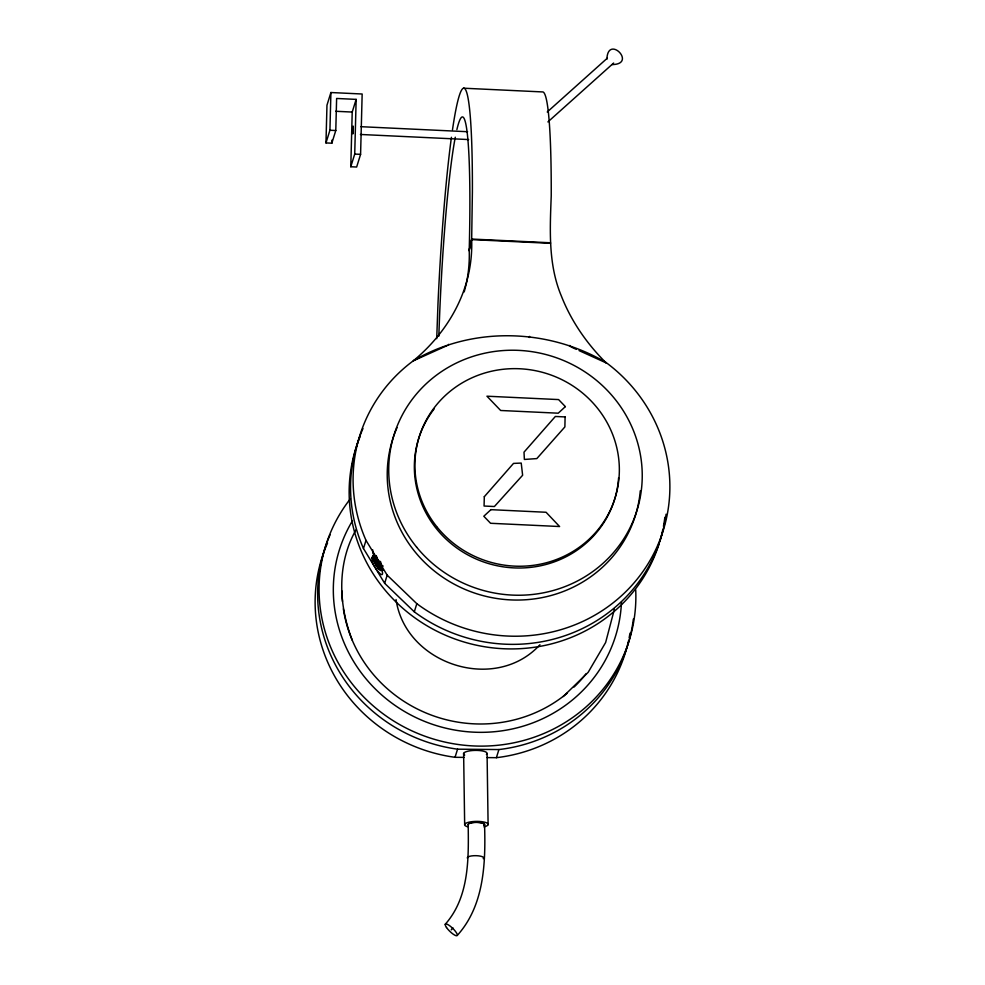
<?xml version="1.0" encoding="UTF-8"?>
<svg xmlns="http://www.w3.org/2000/svg" width="985" height="985" viewBox="0 0 985 985"><rect width="100%" height="100%" fill="white"/><g stroke="black" fill="none" stroke-linecap="round" stroke-linejoin="round"><path stroke-width="1.48" d="M666.082 514.207A158.954 152.503 17.3 0 1 414.303 611.833L384.655 583.305L363.477 548.51L366.001 540.371A158.954 152.503 17.3 0 1 413.306 360.805C471.901 326.109 547.919 328.14 606.144 362.579L606.071 362.849C586.974 343.814 571.226 321.208 561.364 296.029C548.054 264.362 549.975 229.394 551.231 195.88A212.268 15.674 -87.3 0 0 542.427 91.925L463.59 88.207M325.973 142.923L326.971 105.198L330.911 92.528L362.16 94.006L360.584 154.35L356.644 167.031L350.783 166.748L352.211 112.056L356.151 99.386L336.624 98.463L335.787 130.525L331.834 143.194L325.973 142.923L329.926 130.242L330.911 92.528M331.834 143.194L331.92 140.141M350.783 166.748L354.723 154.079L356.151 99.386M468.183 824.482C468.675 858.538 469.389 897.064 445.208 924.312M484.571 824.938C485.704 862.995 484.349 905.375 457.335 935.368M436.712 338.68L438.029 302.629A212.268 15.674 -87.3 0 1 451.425 137.297M380.555 561.413L380.284 565.538L380.641 562.78M464.218 291.905L466.299 283.717A160.21 147.996 13 0 0 469.217 250.264L471.68 239.059L550.504 242.778M469.205 250.264L471.667 239.601L472.394 192.161A212.268 15.674 -87.3 0 0 452.484 129.798M614.406 609.173L605.627 642.515L588.168 672.312L563.211 696.543M448.409 345.009L448.594 344.344M529.314 337.486L529.598 336.39M569.589 346.289L569.81 345.452M384.655 583.305L387.179 575.166L366.001 540.371M414.303 611.833L416.827 603.694L387.179 575.166M464.231 757.391L455.033 757.305L457.569 749.179A158.954 152.503 17.3 0 1 330.061 534.867M487.193 757.6L496.391 757.687L498.915 749.56A158.954 152.503 17.3 0 0 633.367 619.023M376.061 555.799L380.641 570.438L377.981 568.062L371.825 557.978L373.881 553.989L380.641 570.438L383.288 570.044M356.102 529.684C336.882 563.088 338.372 605.012 352.261 640.176M383.103 565.956L381.269 568.357A13.174 2.733 61 0 1 380.395 573.972A13.174 2.733 61 0 1 371.407 560.6L373.352 559.16M539.94 644.756C495.32 693.514 405.561 664.543 396.044 599.533M372.724 549.864L372.798 553.311M547.229 111.994L607.252 58.226M547.906 121.918L613.643 63.04M447.067 345.612L413.306 360.805C440.467 338.458 461.399 307.739 468.762 273.067A160.21 147.996 13 0 0 471.667 239.601L550.504 243.32M457.569 749.179L498.915 749.56M335.688 111.28L352.211 112.056M360.842 126.683L467.604 131.719M329.926 130.242L335.787 130.525M360.412 134.465L468.651 139.562M354.723 154.079L360.584 154.35M612.104 64.579C637.677 64.271 607.733 33.835 606.908 59.174M570.943 346.905L576.348 349.355M579.045 350.586L606.071 362.849M371.825 557.978L377.981 568.062L372.761 555.737L379.274 569.576L373.881 553.989M380.124 561.918L382.229 567.335M376.196 555.589L382.02 570.598L379.003 560.822M376.011 563.531L376.873 565.993L376.344 563.235M381.417 564.27L382.352 567.151M487.07 753.66L488.104 824.654M463.627 753.451L464.661 824.445M626.669 648.253A158.954 152.503 17.3 0 1 496.391 757.687M455.033 757.305A158.954 152.503 17.3 0 1 327.537 543.006M629.969 633.207A158.954 152.503 17.3 0 1 629.144 637.738M628.529 640.755A158.954 152.503 17.3 0 1 627.457 645.261M586.112 673.74A135.992 130.463 17.3 0 1 574.07 687.038M567.335 693.058A135.992 130.463 17.3 0 1 430.95 714.95A135.992 130.463 17.3 0 1 343.371 608.89M342.485 601.503A135.992 130.463 17.3 0 1 341.955 591.037M456.88 129.601A183.481 13.544 -87.3 0 1 469.205 250.806M438.842 336.168A183.481 13.544 -87.3 0 1 455.279 137.223M606.144 362.579A158.954 152.503 17.3 0 1 638.489 577.481A158.954 152.503 17.3 0 1 416.827 603.694M640.287 490.776A127.213 122.041 17.3 0 1 483.807 595.814A127.213 122.041 17.3 0 1 397.029 427.65M363.477 548.51A158.954 152.503 17.3 0 1 362.973 428.549M618.592 477.811A102.588 98.426 17.3 0 1 481.69 561.265A102.588 98.426 17.3 0 1 434.151 408.91M658.94 544.274A158.954 152.503 17.3 0 1 454.935 638.994A158.954 152.503 17.3 0 1 360.362 435.912M664.863 517.26A158.954 152.503 17.3 0 1 663.459 526.335M662.868 529.351A158.954 152.503 17.3 0 1 659.851 541.319M635.707 589.843A158.954 152.503 17.3 0 1 430.95 738.27A158.954 152.503 17.3 0 1 350.451 498.693M621.486 601.983A144.66 138.786 17.3 0 1 437.537 725.945A144.66 138.786 17.3 0 1 352.408 520.917M464.711 755.052A11.771 3.164 -0.8 0 1 474.795 750.398A11.771 3.164 -0.8 0 1 486.418 754.473M468.281 825.048A8.225 2.216 -0.8 0 1 477.072 822.34A8.225 2.216 -0.8 0 1 484.127 825.196M467.419 858.243A8.225 2.229 0.4 0 1 476.198 855.682A8.225 2.229 0.4 0 1 483.241 858.711M471.064 822.709A8.225 2.241 1.5 0 1 481.074 822.82A8.225 2.241 1.5 0 1 484.115 825.504M468.638 823.608A8.225 2.241 1.5 0 1 469.623 823.103M467.395 826.711A11.771 3.164 -0.8 0 1 468.786 822.229A11.771 3.164 -0.8 0 1 485.371 822.389A11.771 3.164 -0.8 0 1 483.98 826.871M452.903 927.821A114.408 109.754 17.3 0 1 451.265 929.84M352.667 131.756C353.221 141.224 353.64 115.22 352.667 131.756M565.094 416.926L564.885 426.911L536.825 458.591L524.377 459.453L524.008 452.164L555.343 416.47L565.094 416.926M484.312 496.699L484.066 506.031L494.396 506.524L522.629 475.25L521.213 463.073L513.517 463.406L484.312 496.699M565.365 406.62L558.236 413.195L500.663 410.486L486.947 396.204L558.593 399.578L565.365 406.62M490.924 509.664L483.807 516.238L490.567 523.281L559.591 526.532L546.072 512.262L490.924 509.664M437.377 527.431A102.588 98.426 17.3 0 0 612.387 505.44A102.588 98.426 17.3 0 0 501.611 369.461A102.588 98.426 17.3 0 0 437.377 527.431M416.593 547.106A127.213 122.041 17.3 0 0 633.614 519.834A127.213 122.041 17.3 0 0 496.243 351.239A127.213 122.041 17.3 0 0 416.593 547.106M446.5 927.513A8.249 2.093 44.2 0 0 456.929 935.738A8.249 2.093 44.2 0 0 450.354 926.257A8.249 2.093 44.2 0 0 446.5 927.513"/></g></svg>
